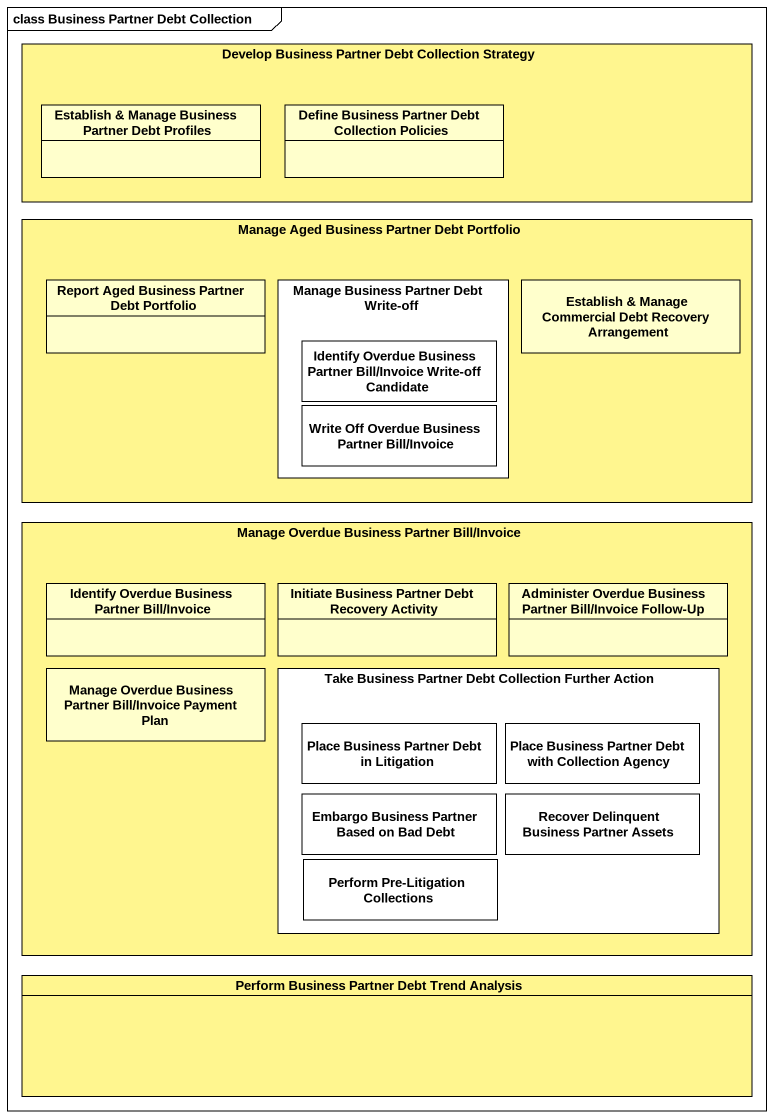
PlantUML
@startuml
mainframe class Business Partner Debt Collection
hide circle
hide empty members
rectangle "Develop Business Partner Debt Collection Strategy" as Develop_Business_Partner #FFF68F {
  class "Establish & Manage Business Partner Debt Profiles" as Establish_Manage_Business
  class "Define Business Partner Debt Collection Policies" as Define_Business_Partner
}
rectangle "Manage Aged Business Partner Debt Portfolio" as Manage_Aged_Business #FFF68F {
  class "Report Aged Business Partner Debt Portfolio" as Report_Aged_Business
  rectangle "Manage Business Partner Debt Write-off" as Manage_Business_Partner {
    class "Identify Overdue Business Partner Bill/Invoice Write-off Candidate" as Identify_Overdue_Business #FFFFFF
    class "Write Off Overdue Business Partner Bill/Invoice" as Write_Off_Overdue_Business #FFFFFF
  }
  class "Establish & Manage Commercial Debt Recovery Arrangement" as Establish_Manage_Commercial
}
rectangle "Manage Overdue Business Partner Bill/Invoice" as Manage_Overdue_Business #FFF68F {
  class "Identify Overdue Business Partner Bill/Invoice" as Identify_Overdue_Business_2
  class "Initiate Business Partner Debt Recovery Activity" as Initiate_Business_Partner
  class "Administer Overdue Business Partner Bill/Invoice Follow-Up" as Administer_Overdue_Business
  class "Manage Overdue Business Partner Bill/Invoice Payment Plan" as Manage_Overdue_Business_2
  rectangle "Take Business Partner Debt Collection Further Action" as Take_Business_Partner_Debt {
    class "Place Business Partner Debt in Litigation" as Place_Business_Partner_Debt #FFFFFF
    class "Place Business Partner Debt with Collection Agency" as Place_Business_Partner_Debt_2 #FFFFFF
    class "Embargo Business Partner Based on Bad Debt" as Embargo_Business_Partner #FFFFFF
    class "Recover Delinquent Business Partner Assets" as Recover_Delinquent_Business #FFFFFF
    class "Perform Pre-Litigation Collections" as Perform_Pre_Litigation #FFFFFF
  }
}
class "Perform Business Partner Debt Trend Analysis" as Perform_Business_Partner #FFF68F
@enduml
